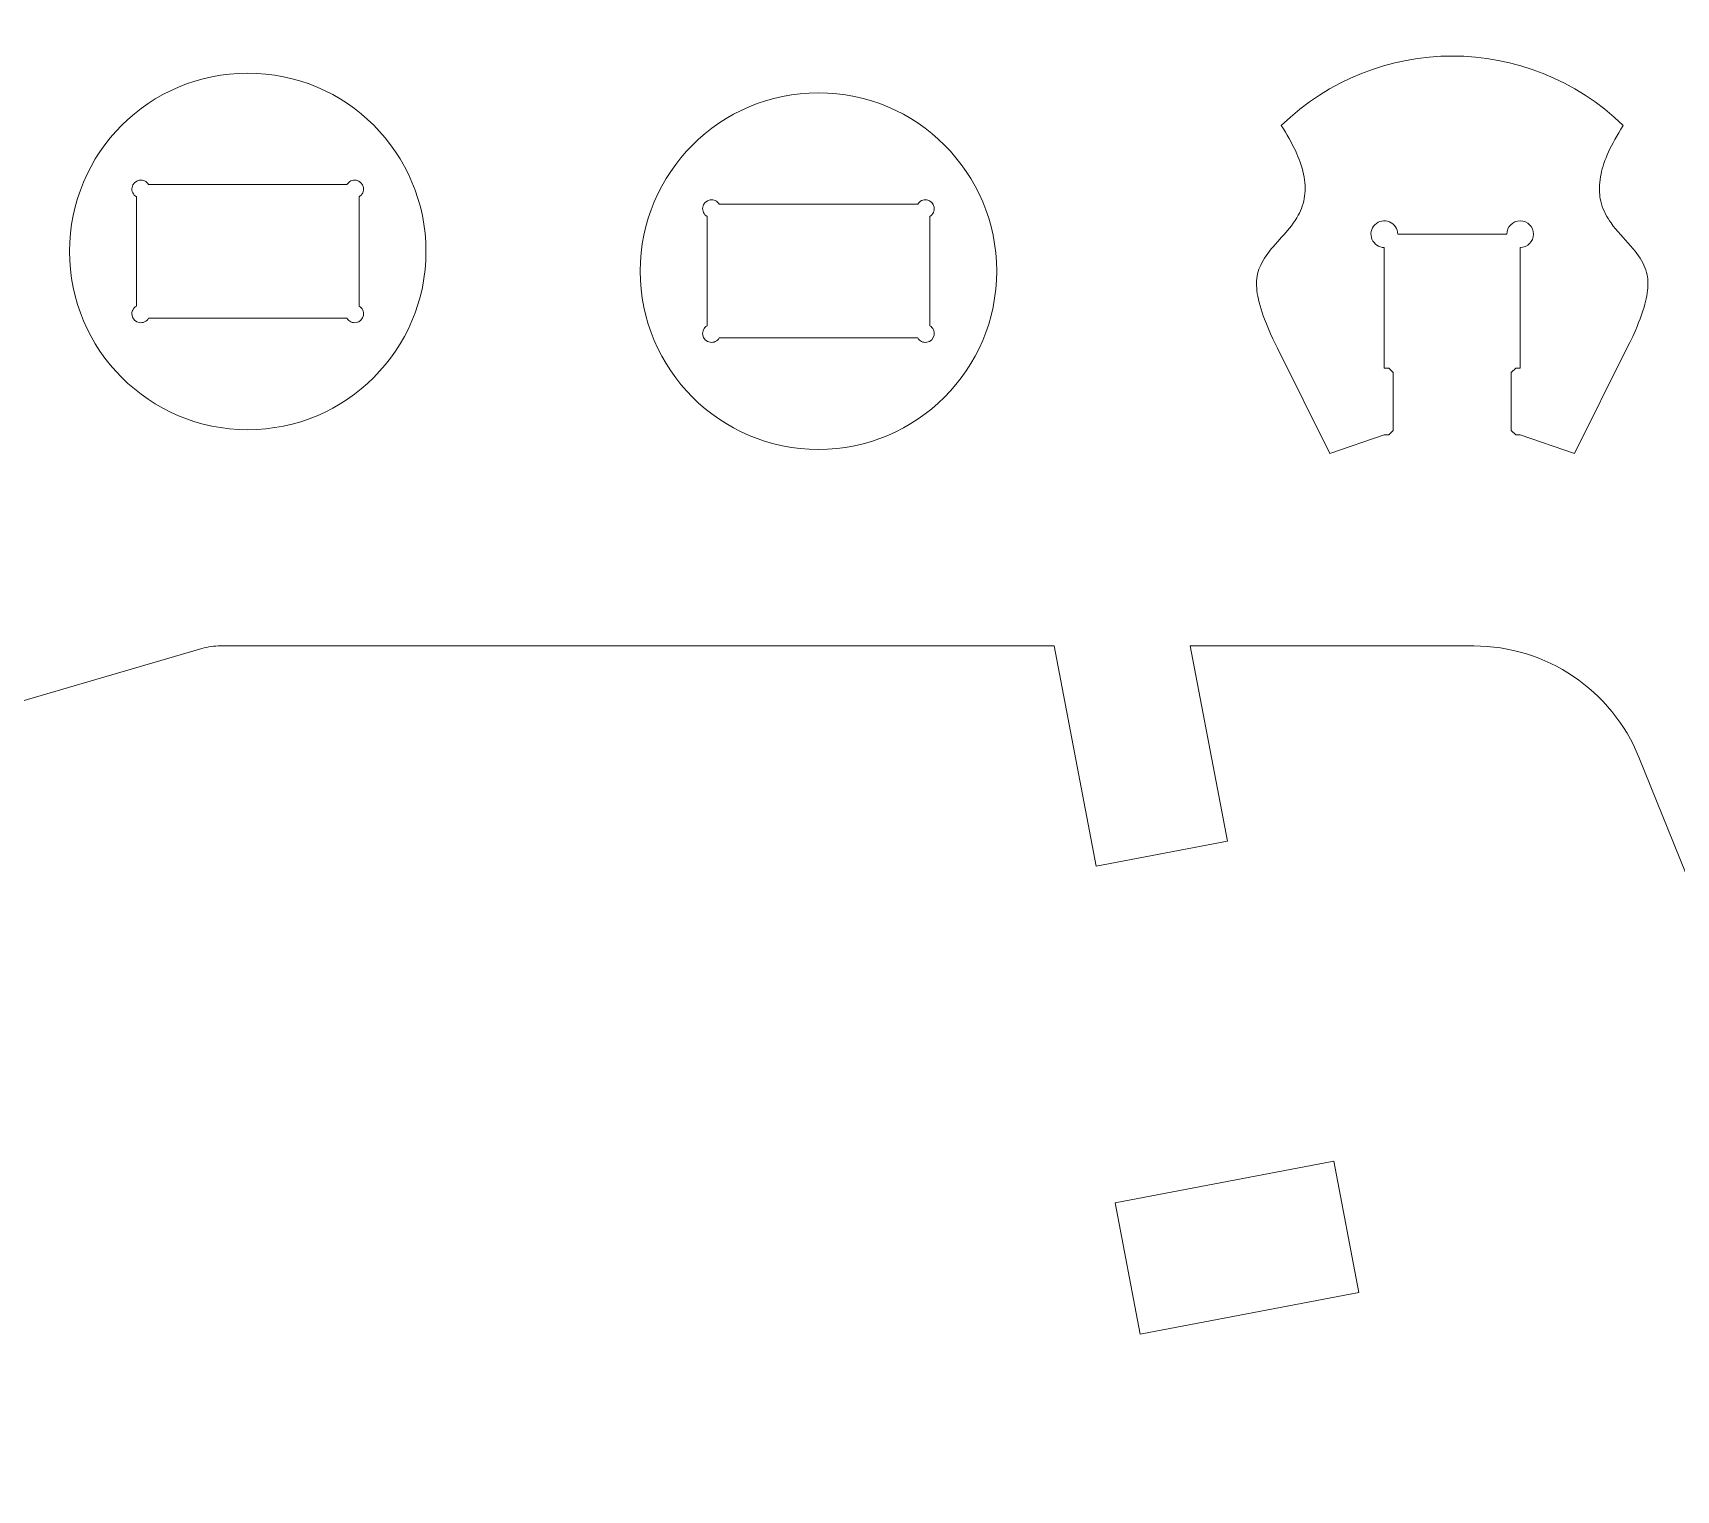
# Model space of a CAD drawing. Header units: millimetres. Extents: x -583 to 544, y -1993 to 850.
# Drawn here: x -346.9 to -273.2, y -2.7 to 62.7 of the extents above; entities that cross this region are included whole.
import ezdxf

# ---------------------------------------------------------------- set-up
doc = ezdxf.new("R2010")
doc.units = ezdxf.units.MM
doc.header["$MEASUREMENT"] = 0
doc.layers.add('layer 1', color=7, linetype='Continuous')

msp = doc.modelspace()

# ---------------------------------------------------------------- linework, layer by layer
at = {"layer": 'layer 1', "lineweight": 15}
for points in [[(-275.5547, 58.5518), (-279.8258, 62.7118), (-286.6336, 62.7118), (-290.9047, 58.5518)], [(-342.3, 55.3604), (-342.3, 55.3604), (-342.3, 50.4532), (-342.3, 50.4532)], [(-332.8464, 55.9068), (-332.8464, 55.9068), (-341.7536, 55.9068), (-341.7536, 55.9068)], [(-332.3, 50.4532), (-332.3, 50.4532), (-332.3, 55.3604), (-332.3, 55.3604)], [(-307.2261, 55.0235), (-307.2261, 55.0235), (-316.1333, 55.0235), (-316.1333, 55.0235)], [(-316.6797, 54.4771), (-316.6797, 54.4771), (-316.6797, 49.5699), (-316.6797, 49.5699)], [(-306.6797, 49.5699), (-306.6797, 49.5699), (-306.6797, 54.4771), (-306.6797, 54.4771)], [(-280.7797, 53.6818), (-280.7797, 53.6818), (-285.6797, 53.6818), (-285.6797, 53.6818)], [(-286.2797, 53.0818), (-286.2797, 53.0818), (-286.2797, 47.6718), (-286.2797, 47.6718)], [(-280.1797, 47.6718), (-280.1797, 47.6718), (-280.1797, 53.0818), (-280.1797, 53.0818)], [(-341.7536, 49.9068), (-341.7536, 49.9068), (-332.8464, 49.9068), (-332.8464, 49.9068)], [(-316.1333, 49.0235), (-316.1333, 49.0235), (-307.2261, 49.0235), (-307.2261, 49.0235)], [(-288.7248, 43.8382), (-288.7248, 43.8382), (-291.0734, 48.5604), (-291.0734, 48.5604)], [(-275.386, 48.5604), (-275.386, 48.5604), (-277.7346, 43.8382), (-277.7346, 43.8382)], [(-286.0792, 47.6718), (-286.0792, 47.6718), (-286.2797, 47.6718), (-286.2797, 47.6718)], [(-285.8792, 47.4718), (-285.8792, 47.4718), (-286.0792, 47.6718), (-286.0792, 47.6718)], [(-285.8792, 44.8718), (-285.8792, 44.8718), (-285.8792, 47.4718), (-285.8792, 47.4718)], [(-280.3802, 47.6718), (-280.3802, 47.6718), (-280.5802, 47.4718), (-280.5802, 47.4718)], [(-280.5802, 47.4718), (-280.5802, 47.4718), (-280.5802, 44.8718), (-280.5802, 44.8718)], [(-280.1797, 47.6718), (-280.1797, 47.6718), (-280.3802, 47.6718), (-280.3802, 47.6718)], [(-286.2797, 44.6718), (-286.2797, 44.6718), (-288.7248, 43.8382), (-288.7248, 43.8382)], [(-286.2797, 44.6718), (-286.2797, 44.6718), (-286.0792, 44.6718), (-286.0792, 44.6718)], [(-286.0792, 44.6718), (-286.0792, 44.6718), (-285.8792, 44.8718), (-285.8792, 44.8718)], [(-280.5802, 44.8718), (-280.5802, 44.8718), (-280.3802, 44.6718), (-280.3802, 44.6718)], [(-280.3802, 44.6718), (-280.3802, 44.6718), (-280.1797, 44.6718), (-280.1797, 44.6718)], [(-277.7346, 43.8382), (-277.7346, 43.8382), (-280.1797, 44.6718), (-280.1797, 44.6718)], [(-339.3651, 35.086), (-339.3651, 35.086), (-468.5407, -2.673), (-468.5407, -2.673)], [(-338.5234, 35.2065), (-338.8083, 35.2065), (-339.0917, 35.1659), (-339.3651, 35.086)], [(-301.1013, 35.2065), (-301.1013, 35.2065), (-338.5234, 35.2065), (-338.5234, 35.2065)], [(-301.1013, 35.2065), (-301.1013, 35.2065), (-299.2148, 25.3246), (-299.2148, 25.3246)], [(-293.3212, 26.4498), (-293.3212, 26.4498), (-294.9929, 35.2065), (-294.9929, 35.2065)], [(-282.2634, 35.2065), (-282.2634, 35.2065), (-294.9929, 35.2065), (-294.9929, 35.2065)], [(-274.8473, 30.2067), (-276.0698, 33.2286), (-279.0036, 35.2065), (-282.2634, 35.2065)], [(-274.8473, 30.2067), (-274.8473, 30.2067), (-263.5002, 2.1582), (-263.5002, 2.1582)], [(-299.2148, 25.3246), (-299.2148, 25.3246), (-293.3212, 26.4498), (-293.3212, 26.4498)], [(-288.5438, 12.0909), (-288.5438, 12.0909), (-298.3665, 10.2157), (-298.3665, 10.2157)], [(-287.4187, 6.1973), (-287.4187, 6.1973), (-288.5438, 12.0909), (-288.5438, 12.0909)], [(-298.3665, 10.2157), (-298.3665, 10.2157), (-297.2413, 4.3221), (-297.2413, 4.3221)], [(-297.2413, 4.3221), (-297.2413, 4.3221), (-287.4187, 6.1973), (-287.4187, 6.1973)]]:
    msp.add_open_spline(points, degree=3, dxfattribs=at)
for points, knots in [([(-329.3, 52.9068), (-329.3, 57.3251), (-332.8817, 60.9068), (-337.3, 60.9068), (-337.3, 60.9068), (-341.7183, 60.9068), (-345.3, 57.3251), (-345.3, 52.9068), (-345.3, 52.9068), (-345.3, 48.4885), (-341.7183, 44.9068), (-337.3, 44.9068), (-337.3, 44.9068), (-332.8818, 44.9068), (-329.3, 48.4885), (-329.3, 52.9068)], [0, 0, 0, 0, 0.2, 0.2, 0.2, 0.2, 0.4, 0.4, 0.4, 0.4, 0.6, 0.6, 0.6, 0.6, 1, 1, 1, 1]), ([(-303.6797, 52.0235), (-303.6797, 56.4418), (-307.2614, 60.0235), (-311.6797, 60.0235), (-311.6797, 60.0235), (-316.098, 60.0235), (-319.6797, 56.4418), (-319.6797, 52.0235), (-319.6797, 52.0235), (-319.6797, 47.6052), (-316.098, 44.0235), (-311.6797, 44.0235), (-311.6797, 44.0235), (-307.2615, 44.0235), (-303.6797, 47.6052), (-303.6797, 52.0235)], [0, 0, 0, 0, 0.2, 0.2, 0.2, 0.2, 0.4, 0.4, 0.4, 0.4, 0.6, 0.6, 0.6, 0.6, 1, 1, 1, 1]), ([(-291.0734, 48.5604), (-291.0734, 48.5604), (-291.1778, 48.7728), (-291.1778, 48.7728), (-291.1778, 48.7728), (-291.1778, 48.7728), (-291.2811, 48.9891), (-291.2811, 48.9891), (-291.2811, 48.9891), (-291.2811, 48.9891), (-291.3821, 49.2083), (-291.3821, 49.2083), (-291.3821, 49.2083), (-291.3821, 49.2083), (-291.4797, 49.4295), (-291.4797, 49.4295), (-291.4797, 49.4295), (-291.4797, 49.4295), (-291.5727, 49.6517), (-291.5727, 49.6517), (-291.5727, 49.6517), (-291.5727, 49.6517), (-291.6601, 49.8739), (-291.6601, 49.8739), (-291.6601, 49.8739), (-291.6601, 49.8739), (-291.7151, 50.0232), (-291.7151, 50.0232), (-291.7151, 50.0232), (-291.7151, 50.0232), (-291.7666, 50.1717), (-291.7666, 50.1717), (-291.7666, 50.1717), (-291.7666, 50.1717), (-291.8143, 50.3193), (-291.8143, 50.3193), (-291.8143, 50.3193), (-291.8143, 50.3193), (-291.8579, 50.4656), (-291.8579, 50.4656), (-291.8579, 50.4656), (-291.8579, 50.4656), (-291.8969, 50.6104), (-291.8969, 50.6104), (-291.8969, 50.6104), (-291.8969, 50.6104), (-291.9311, 50.7533), (-291.9311, 50.7533), (-291.9311, 50.7533), (-291.9311, 50.7533), (-291.96, 50.8941), (-291.96, 50.8941), (-291.96, 50.8941), (-291.96, 50.8941), (-291.9807, 51.0153), (-291.9807, 51.0153), (-291.9807, 51.0153), (-291.9807, 51.0153), (-291.997, 51.1344), (-291.997, 51.1344), (-291.997, 51.1344), (-291.997, 51.1344), (-292.0085, 51.2513), (-292.0085, 51.2513), (-292.0085, 51.2513), (-292.0085, 51.2513), (-292.015, 51.3658), (-292.015, 51.3658), (-292.015, 51.3658), (-292.015, 51.3658), (-292.0163, 51.4777), (-292.0163, 51.4777), (-292.0163, 51.4777), (-292.0163, 51.4777), (-292.0121, 51.5867), (-292.0121, 51.5867), (-292.0121, 51.5867), (-292.0121, 51.5867), (-292.0024, 51.6927), (-292.0024, 51.6927), (-292.0024, 51.6927), (-292.0024, 51.6927), (-291.9871, 51.7959), (-291.9871, 51.7959), (-291.9871, 51.7959), (-291.9871, 51.7959), (-291.9656, 51.9011), (-291.9656, 51.9011), (-291.9656, 51.9011), (-291.9656, 51.9011), (-291.9387, 52.0034), (-291.9387, 52.0034), (-291.9387, 52.0034), (-291.9387, 52.0034), (-291.9067, 52.1031), (-291.9067, 52.1031), (-291.9067, 52.1031), (-291.9067, 52.1031), (-291.8699, 52.2004), (-291.8699, 52.2004), (-291.8699, 52.2004), (-291.8699, 52.2004), (-291.8285, 52.2953), (-291.8285, 52.2953), (-291.8285, 52.2953), (-291.8285, 52.2953), (-291.783, 52.3881), (-291.783, 52.3881), (-291.783, 52.3881), (-291.783, 52.3881), (-291.7224, 52.4983), (-291.7224, 52.4983), (-291.7224, 52.4983), (-291.7224, 52.4983), (-291.6565, 52.6059), (-291.6565, 52.6059), (-291.6565, 52.6059), (-291.6565, 52.6059), (-291.586, 52.7112), (-291.586, 52.7112), (-291.586, 52.7112), (-291.586, 52.7112), (-291.5112, 52.8147), (-291.5112, 52.8147), (-291.5112, 52.8147), (-291.5112, 52.8147), (-291.4328, 52.9165), (-291.4328, 52.9165), (-291.4328, 52.9165), (-291.4328, 52.9165), (-291.3512, 53.017), (-291.3512, 53.017), (-291.3512, 53.017), (-291.3512, 53.017), (-291.2671, 53.1165), (-291.2671, 53.1165), (-291.2671, 53.1165), (-291.2671, 53.1165), (-291.1808, 53.2153), (-291.1808, 53.2153), (-291.1808, 53.2153), (-291.1808, 53.2153), (-291.0425, 53.37), (-291.0425, 53.37), (-291.0425, 53.37), (-291.0425, 53.37), (-290.9024, 53.5251), (-290.9024, 53.5251), (-290.9024, 53.5251), (-290.9024, 53.5251), (-290.7626, 53.6816), (-290.7626, 53.6816), (-290.7626, 53.6816), (-290.7626, 53.6816), (-290.6252, 53.8409), (-290.6252, 53.8409), (-290.6252, 53.8409), (-290.6252, 53.8409), (-290.536, 53.9493), (-290.536, 53.9493), (-290.536, 53.9493), (-290.536, 53.9493), (-290.4494, 54.0597), (-290.4494, 54.0597), (-290.4494, 54.0597), (-290.4494, 54.0597), (-290.3659, 54.1727), (-290.3659, 54.1727), (-290.3659, 54.1727), (-290.3659, 54.1727), (-290.2863, 54.2885), (-290.2863, 54.2885), (-290.2863, 54.2885), (-290.2863, 54.2885), (-290.2111, 54.4075), (-290.2111, 54.4075), (-290.2111, 54.4075), (-290.2111, 54.4075), (-290.141, 54.5301), (-290.141, 54.5301), (-290.141, 54.5301), (-290.141, 54.5301), (-290.0898, 54.6291), (-290.0898, 54.6291), (-290.0898, 54.6291), (-290.0898, 54.6291), (-290.0424, 54.7308), (-290.0424, 54.7308), (-290.0424, 54.7308), (-290.0424, 54.7308), (-289.9991, 54.8352), (-289.9991, 54.8352), (-289.9991, 54.8352), (-289.9991, 54.8352), (-289.9602, 54.9426), (-289.9602, 54.9426), (-289.9602, 54.9426), (-289.9602, 54.9426), (-289.9259, 55.0531), (-289.9259, 55.0531), (-289.9259, 55.0531), (-289.9259, 55.0531), (-289.8966, 55.1668), (-289.8966, 55.1668), (-289.8966, 55.1668), (-289.8966, 55.1668), (-289.8742, 55.2753), (-289.8742, 55.2753), (-289.8742, 55.2753), (-289.8742, 55.2753), (-289.8565, 55.3868), (-289.8565, 55.3868), (-289.8565, 55.3868), (-289.8565, 55.3868), (-289.8438, 55.5016), (-289.8438, 55.5016), (-289.8438, 55.5016), (-289.8438, 55.5016), (-289.8363, 55.6198), (-289.8363, 55.6198), (-289.8363, 55.6198), (-289.8363, 55.6198), (-289.8343, 55.7415), (-289.8343, 55.7415), (-289.8343, 55.7415), (-289.8343, 55.7415), (-289.838, 55.8669), (-289.838, 55.8669), (-289.838, 55.8669), (-289.838, 55.8669), (-289.8476, 55.9961), (-289.8476, 55.9961), (-289.8476, 55.9961), (-289.8476, 55.9961), (-289.8617, 56.118), (-289.8617, 56.118), (-289.8617, 56.118), (-289.8617, 56.118), (-289.8813, 56.2433), (-289.8813, 56.2433), (-289.8813, 56.2433), (-289.8813, 56.2433), (-289.9064, 56.3721), (-289.9064, 56.3721), (-289.9064, 56.3721), (-289.9064, 56.3721), (-289.9372, 56.5046), (-289.9372, 56.5046), (-289.9372, 56.5046), (-289.9372, 56.5046), (-289.9739, 56.6408), (-289.9739, 56.6408), (-289.9739, 56.6408), (-289.9739, 56.6408), (-290.0167, 56.7809), (-290.0167, 56.7809), (-290.0167, 56.7809), (-290.0167, 56.7809), (-290.0583, 56.9041), (-290.0583, 56.9041), (-290.0583, 56.9041), (-290.0583, 56.9041), (-290.1047, 57.0303), (-290.1047, 57.0303), (-290.1047, 57.0303), (-290.1047, 57.0303), (-290.1558, 57.1595), (-290.1558, 57.1595), (-290.1558, 57.1595), (-290.1558, 57.1595), (-290.212, 57.2919), (-290.212, 57.2919), (-290.212, 57.2919), (-290.212, 57.2919), (-290.2732, 57.4274), (-290.2732, 57.4274), (-290.2732, 57.4274), (-290.2732, 57.4274), (-290.3395, 57.5661), (-290.3395, 57.5661), (-290.3395, 57.5661), (-290.3395, 57.5661), (-290.4112, 57.7082), (-290.4112, 57.7082), (-290.4112, 57.7082), (-290.4112, 57.7082), (-290.4816, 57.8414), (-290.4816, 57.8414), (-290.4816, 57.8414), (-290.4816, 57.8414), (-290.5566, 57.9775), (-290.5566, 57.9775), (-290.5566, 57.9775), (-290.5566, 57.9775), (-290.6363, 58.1165), (-290.6363, 58.1165), (-290.6363, 58.1165), (-290.6363, 58.1165), (-290.7209, 58.2586), (-290.7209, 58.2586), (-290.7209, 58.2586), (-290.7209, 58.2586), (-290.8103, 58.4036), (-290.8103, 58.4036), (-290.8103, 58.4036), (-290.8103, 58.4036), (-290.9047, 58.5518), (-290.9047, 58.5518)], [0, 0, 0, 0, 0.0128205, 0.0128205, 0.0128205, 0.0128205, 0.025641, 0.025641, 0.025641, 0.025641, 0.0384615, 0.0384615, 0.0384615, 0.0384615, 0.0512821, 0.0512821, 0.0512821, 0.0512821, 0.0641026, 0.0641026, 0.0641026, 0.0641026, 0.0769231, 0.0769231, 0.0769231, 0.0769231, 0.0897436, 0.0897436, 0.0897436, 0.0897436, 0.1025641, 0.1025641, 0.1025641, 0.1025641, 0.1153846, 0.1153846, 0.1153846, 0.1153846, 0.1282051, 0.1282051, 0.1282051, 0.1282051, 0.1410256, 0.1410256, 0.1410256, 0.1410256, 0.1538462, 0.1538462, 0.1538462, 0.1538462, 0.1666667, 0.1666667, 0.1666667, 0.1666667, 0.1794872, 0.1794872, 0.1794872, 0.1794872, 0.1923077, 0.1923077, 0.1923077, 0.1923077, 0.2051282, 0.2051282, 0.2051282, 0.2051282, 0.2179487, 0.2179487, 0.2179487, 0.2179487, 0.2307692, 0.2307692, 0.2307692, 0.2307692, 0.2435897, 0.2435897, 0.2435897, 0.2435897, 0.2564103, 0.2564103, 0.2564103, 0.2564103, 0.2692308, 0.2692308, 0.2692308, 0.2692308, 0.2820513, 0.2820513, 0.2820513, 0.2820513, 0.2948718, 0.2948718, 0.2948718, 0.2948718, 0.3076923, 0.3076923, 0.3076923, 0.3076923, 0.3205128, 0.3205128, 0.3205128, 0.3205128, 0.3333333, 0.3333333, 0.3333333, 0.3333333, 0.3461538, 0.3461538, 0.3461538, 0.3461538, 0.3589744, 0.3589744, 0.3589744, 0.3589744, 0.3717949, 0.3717949, 0.3717949, 0.3717949, 0.3846154, 0.3846154, 0.3846154, 0.3846154, 0.3974359, 0.3974359, 0.3974359, 0.3974359, 0.4102564, 0.4102564, 0.4102564, 0.4102564, 0.4230769, 0.4230769, 0.4230769, 0.4230769, 0.4358974, 0.4358974, 0.4358974, 0.4358974, 0.4487179, 0.4487179, 0.4487179, 0.4487179, 0.4615385, 0.4615385, 0.4615385, 0.4615385, 0.474359, 0.474359, 0.474359, 0.474359, 0.4871795, 0.4871795, 0.4871795, 0.4871795, 0.5, 0.5, 0.5, 0.5, 0.5128205, 0.5128205, 0.5128205, 0.5128205, 0.525641, 0.525641, 0.525641, 0.525641, 0.5384615, 0.5384615, 0.5384615, 0.5384615, 0.5512821, 0.5512821, 0.5512821, 0.5512821, 0.5641026, 0.5641026, 0.5641026, 0.5641026, 0.5769231, 0.5769231, 0.5769231, 0.5769231, 0.5897436, 0.5897436, 0.5897436, 0.5897436, 0.6025641, 0.6025641, 0.6025641, 0.6025641, 0.6153846, 0.6153846, 0.6153846, 0.6153846, 0.6282051, 0.6282051, 0.6282051, 0.6282051, 0.6410256, 0.6410256, 0.6410256, 0.6410256, 0.6538462, 0.6538462, 0.6538462, 0.6538462, 0.6666667, 0.6666667, 0.6666667, 0.6666667, 0.6794872, 0.6794872, 0.6794872, 0.6794872, 0.6923077, 0.6923077, 0.6923077, 0.6923077, 0.7051282, 0.7051282, 0.7051282, 0.7051282, 0.7179487, 0.7179487, 0.7179487, 0.7179487, 0.7307692, 0.7307692, 0.7307692, 0.7307692, 0.7435897, 0.7435897, 0.7435897, 0.7435897, 0.7564103, 0.7564103, 0.7564103, 0.7564103, 0.7692308, 0.7692308, 0.7692308, 0.7692308, 0.7820513, 0.7820513, 0.7820513, 0.7820513, 0.7948718, 0.7948718, 0.7948718, 0.7948718, 0.8076923, 0.8076923, 0.8076923, 0.8076923, 0.8205128, 0.8205128, 0.8205128, 0.8205128, 0.8333333, 0.8333333, 0.8333333, 0.8333333, 0.8461538, 0.8461538, 0.8461538, 0.8461538, 0.8589744, 0.8589744, 0.8589744, 0.8589744, 0.8717949, 0.8717949, 0.8717949, 0.8717949, 0.8846154, 0.8846154, 0.8846154, 0.8846154, 0.8974359, 0.8974359, 0.8974359, 0.8974359, 0.9102564, 0.9102564, 0.9102564, 0.9102564, 0.9230769, 0.9230769, 0.9230769, 0.9230769, 0.9358974, 0.9358974, 0.9358974, 0.9358974, 0.9487179, 0.9487179, 0.9487179, 0.9487179, 0.9615385, 0.9615385, 0.9615385, 0.9615385, 0.974359, 0.974359, 0.974359, 0.974359, 1, 1, 1, 1]), ([(-275.5547, 58.5518), (-275.5547, 58.5518), (-275.6572, 58.3907), (-275.6572, 58.3907), (-275.6572, 58.3907), (-275.6572, 58.3907), (-275.7538, 58.2332), (-275.7538, 58.2332), (-275.7538, 58.2332), (-275.7538, 58.2332), (-275.8447, 58.0793), (-275.8447, 58.0793), (-275.8447, 58.0793), (-275.8447, 58.0793), (-275.9299, 57.929), (-275.9299, 57.929), (-275.9299, 57.929), (-275.9299, 57.929), (-276.0096, 57.7821), (-276.0096, 57.7821), (-276.0096, 57.7821), (-276.0096, 57.7821), (-276.0825, 57.6412), (-276.0825, 57.6412), (-276.0825, 57.6412), (-276.0825, 57.6412), (-276.1503, 57.5034), (-276.1503, 57.5034), (-276.1503, 57.5034), (-276.1503, 57.5034), (-276.2131, 57.3688), (-276.2131, 57.3688), (-276.2131, 57.3688), (-276.2131, 57.3688), (-276.271, 57.2373), (-276.271, 57.2373), (-276.271, 57.2373), (-276.271, 57.2373), (-276.3251, 57.1063), (-276.3251, 57.1063), (-276.3251, 57.1063), (-276.3251, 57.1063), (-276.3743, 56.9783), (-276.3743, 56.9783), (-276.3743, 56.9783), (-276.3743, 56.9783), (-276.4187, 56.8534), (-276.4187, 56.8534), (-276.4187, 56.8534), (-276.4187, 56.8534), (-276.4585, 56.7313), (-276.4585, 56.7313), (-276.4585, 56.7313), (-276.4585, 56.7313), (-276.4936, 56.6122), (-276.4936, 56.6122), (-276.4936, 56.6122), (-276.4936, 56.6122), (-276.5244, 56.4959), (-276.5244, 56.4959), (-276.5244, 56.4959), (-276.5244, 56.4959), (-276.5508, 56.3823), (-276.5508, 56.3823), (-276.5508, 56.3823), (-276.5508, 56.3823), (-276.5764, 56.2532), (-276.5764, 56.2532), (-276.5764, 56.2532), (-276.5764, 56.2532), (-276.5963, 56.1276), (-276.5963, 56.1276), (-276.5963, 56.1276), (-276.5963, 56.1276), (-276.6109, 56.0054), (-276.6109, 56.0054), (-276.6109, 56.0054), (-276.6109, 56.0054), (-276.6203, 55.8866), (-276.6203, 55.8866), (-276.6203, 55.8866), (-276.6203, 55.8866), (-276.6247, 55.771), (-276.6247, 55.771), (-276.6247, 55.771), (-276.6247, 55.771), (-276.6243, 55.6585), (-276.6243, 55.6585), (-276.6243, 55.6585), (-276.6243, 55.6585), (-276.6197, 55.5552), (-276.6197, 55.5552), (-276.6197, 55.5552), (-276.6197, 55.5552), (-276.611, 55.4545), (-276.611, 55.4545), (-276.611, 55.4545), (-276.611, 55.4545), (-276.5986, 55.3562), (-276.5986, 55.3562), (-276.5986, 55.3562), (-276.5986, 55.3562), (-276.5824, 55.2604), (-276.5824, 55.2604), (-276.5824, 55.2604), (-276.5824, 55.2604), (-276.5628, 55.1668), (-276.5628, 55.1668), (-276.5628, 55.1668), (-276.5628, 55.1668), (-276.5307, 55.0431), (-276.5307, 55.0431), (-276.5307, 55.0431), (-276.5307, 55.0431), (-276.4927, 54.9233), (-276.4927, 54.9233), (-276.4927, 54.9233), (-276.4927, 54.9233), (-276.4492, 54.8072), (-276.4492, 54.8072), (-276.4492, 54.8072), (-276.4492, 54.8072), (-276.4007, 54.6945), (-276.4007, 54.6945), (-276.4007, 54.6945), (-276.4007, 54.6945), (-276.3474, 54.585), (-276.3474, 54.585), (-276.3474, 54.585), (-276.3474, 54.585), (-276.2909, 54.4803), (-276.2909, 54.4803), (-276.2909, 54.4803), (-276.2909, 54.4803), (-276.2305, 54.3784), (-276.2305, 54.3784), (-276.2305, 54.3784), (-276.2305, 54.3784), (-276.1667, 54.2789), (-276.1667, 54.2789), (-276.1667, 54.2789), (-276.1667, 54.2789), (-276.0998, 54.1816), (-276.0998, 54.1816), (-276.0998, 54.1816), (-276.0998, 54.1816), (-275.9996, 54.0461), (-275.9996, 54.0461), (-275.9996, 54.0461), (-275.9996, 54.0461), (-275.8949, 53.9142), (-275.8949, 53.9142), (-275.8949, 53.9142), (-275.8949, 53.9142), (-275.7868, 53.7851), (-275.7868, 53.7851), (-275.7868, 53.7851), (-275.7868, 53.7851), (-275.6762, 53.6583), (-275.6762, 53.6583), (-275.6762, 53.6583), (-275.6762, 53.6583), (-275.5643, 53.5331), (-275.5643, 53.5331), (-275.5643, 53.5331), (-275.5643, 53.5331), (-275.4522, 53.409), (-275.4522, 53.409), (-275.4522, 53.409), (-275.4522, 53.409), (-275.3408, 53.2853), (-275.3408, 53.2853), (-275.3408, 53.2853), (-275.3408, 53.2853), (-275.2312, 53.1613), (-275.2312, 53.1613), (-275.2312, 53.1613), (-275.2312, 53.1613), (-275.1245, 53.0365), (-275.1245, 53.0365), (-275.1245, 53.0365), (-275.1245, 53.0365), (-275.0217, 52.9103), (-275.0217, 52.9103), (-275.0217, 52.9103), (-275.0217, 52.9103), (-274.9445, 52.8096), (-274.9445, 52.8096), (-274.9445, 52.8096), (-274.9445, 52.8096), (-274.8708, 52.7074), (-274.8708, 52.7074), (-274.8708, 52.7074), (-274.8708, 52.7074), (-274.8012, 52.6033), (-274.8012, 52.6033), (-274.8012, 52.6033), (-274.8012, 52.6033), (-274.7363, 52.4969), (-274.7363, 52.4969), (-274.7363, 52.4969), (-274.7363, 52.4969), (-274.6764, 52.3881), (-274.6764, 52.3881), (-274.6764, 52.3881), (-274.6764, 52.3881), (-274.627, 52.287), (-274.627, 52.287), (-274.627, 52.287), (-274.627, 52.287), (-274.5827, 52.1833), (-274.5827, 52.1833), (-274.5827, 52.1833), (-274.5827, 52.1833), (-274.5437, 52.0769), (-274.5437, 52.0769), (-274.5437, 52.0769), (-274.5437, 52.0769), (-274.5106, 51.9675), (-274.5106, 51.9675), (-274.5106, 51.9675), (-274.5106, 51.9675), (-274.4836, 51.8549), (-274.4836, 51.8549), (-274.4836, 51.8549), (-274.4836, 51.8549), (-274.4669, 51.764), (-274.4669, 51.764), (-274.4669, 51.764), (-274.4669, 51.764), (-274.4546, 51.6709), (-274.4546, 51.6709), (-274.4546, 51.6709), (-274.4546, 51.6709), (-274.4466, 51.5755), (-274.4466, 51.5755), (-274.4466, 51.5755), (-274.4466, 51.5755), (-274.4431, 51.4776), (-274.4431, 51.4776), (-274.4431, 51.4776), (-274.4431, 51.4776), (-274.444, 51.3776), (-274.444, 51.3776), (-274.444, 51.3776), (-274.444, 51.3776), (-274.45, 51.2633), (-274.45, 51.2633), (-274.45, 51.2633), (-274.45, 51.2633), (-274.461, 51.1467), (-274.461, 51.1467), (-274.461, 51.1467), (-274.461, 51.1467), (-274.4768, 51.0277), (-274.4768, 51.0277), (-274.4768, 51.0277), (-274.4768, 51.0277), (-274.4971, 50.9067), (-274.4971, 50.9067), (-274.4971, 50.9067), (-274.4971, 50.9067), (-274.5216, 50.7839), (-274.5216, 50.7839), (-274.5216, 50.7839), (-274.5216, 50.7839), (-274.5503, 50.6593), (-274.5503, 50.6593), (-274.5503, 50.6593), (-274.5503, 50.6593), (-274.5827, 50.5333), (-274.5827, 50.5333), (-274.5827, 50.5333), (-274.5827, 50.5333), (-274.6188, 50.4059), (-274.6188, 50.4059), (-274.6188, 50.4059), (-274.6188, 50.4059), (-274.6721, 50.2345), (-274.6721, 50.2345), (-274.6721, 50.2345), (-274.6721, 50.2345), (-274.7307, 50.0615), (-274.7307, 50.0615), (-274.7307, 50.0615), (-274.7307, 50.0615), (-274.7942, 49.8875), (-274.7942, 49.8875), (-274.7942, 49.8875), (-274.7942, 49.8875), (-274.862, 49.7129), (-274.862, 49.7129), (-274.862, 49.7129), (-274.862, 49.7129), (-274.9335, 49.5382), (-274.9335, 49.5382), (-274.9335, 49.5382), (-274.9335, 49.5382), (-275.0082, 49.3639), (-275.0082, 49.3639), (-275.0082, 49.3639), (-275.0082, 49.3639), (-275.1305, 49.0917), (-275.1305, 49.0917), (-275.1305, 49.0917), (-275.1305, 49.0917), (-275.2572, 48.8233), (-275.2572, 48.8233), (-275.2572, 48.8233), (-275.2572, 48.8233), (-275.386, 48.5604), (-275.386, 48.5604)], [0, 0, 0, 0, 0.0126582, 0.0126582, 0.0126582, 0.0126582, 0.0253165, 0.0253165, 0.0253165, 0.0253165, 0.0379747, 0.0379747, 0.0379747, 0.0379747, 0.0506329, 0.0506329, 0.0506329, 0.0506329, 0.0632911, 0.0632911, 0.0632911, 0.0632911, 0.0759494, 0.0759494, 0.0759494, 0.0759494, 0.0886076, 0.0886076, 0.0886076, 0.0886076, 0.1012658, 0.1012658, 0.1012658, 0.1012658, 0.1139241, 0.1139241, 0.1139241, 0.1139241, 0.1265823, 0.1265823, 0.1265823, 0.1265823, 0.1392405, 0.1392405, 0.1392405, 0.1392405, 0.1518987, 0.1518987, 0.1518987, 0.1518987, 0.164557, 0.164557, 0.164557, 0.164557, 0.1772152, 0.1772152, 0.1772152, 0.1772152, 0.1898734, 0.1898734, 0.1898734, 0.1898734, 0.2025316, 0.2025316, 0.2025316, 0.2025316, 0.2151899, 0.2151899, 0.2151899, 0.2151899, 0.2278481, 0.2278481, 0.2278481, 0.2278481, 0.2405063, 0.2405063, 0.2405063, 0.2405063, 0.2531646, 0.2531646, 0.2531646, 0.2531646, 0.2658228, 0.2658228, 0.2658228, 0.2658228, 0.278481, 0.278481, 0.278481, 0.278481, 0.2911392, 0.2911392, 0.2911392, 0.2911392, 0.3037975, 0.3037975, 0.3037975, 0.3037975, 0.3164557, 0.3164557, 0.3164557, 0.3164557, 0.3291139, 0.3291139, 0.3291139, 0.3291139, 0.3417722, 0.3417722, 0.3417722, 0.3417722, 0.3544304, 0.3544304, 0.3544304, 0.3544304, 0.3670886, 0.3670886, 0.3670886, 0.3670886, 0.3797468, 0.3797468, 0.3797468, 0.3797468, 0.3924051, 0.3924051, 0.3924051, 0.3924051, 0.4050633, 0.4050633, 0.4050633, 0.4050633, 0.4177215, 0.4177215, 0.4177215, 0.4177215, 0.4303797, 0.4303797, 0.4303797, 0.4303797, 0.443038, 0.443038, 0.443038, 0.443038, 0.4556962, 0.4556962, 0.4556962, 0.4556962, 0.4683544, 0.4683544, 0.4683544, 0.4683544, 0.4810127, 0.4810127, 0.4810127, 0.4810127, 0.4936709, 0.4936709, 0.4936709, 0.4936709, 0.5063291, 0.5063291, 0.5063291, 0.5063291, 0.5189873, 0.5189873, 0.5189873, 0.5189873, 0.5316456, 0.5316456, 0.5316456, 0.5316456, 0.5443038, 0.5443038, 0.5443038, 0.5443038, 0.556962, 0.556962, 0.556962, 0.556962, 0.5696203, 0.5696203, 0.5696203, 0.5696203, 0.5822785, 0.5822785, 0.5822785, 0.5822785, 0.5949367, 0.5949367, 0.5949367, 0.5949367, 0.6075949, 0.6075949, 0.6075949, 0.6075949, 0.6202532, 0.6202532, 0.6202532, 0.6202532, 0.6329114, 0.6329114, 0.6329114, 0.6329114, 0.6455696, 0.6455696, 0.6455696, 0.6455696, 0.6582278, 0.6582278, 0.6582278, 0.6582278, 0.6708861, 0.6708861, 0.6708861, 0.6708861, 0.6835443, 0.6835443, 0.6835443, 0.6835443, 0.6962025, 0.6962025, 0.6962025, 0.6962025, 0.7088608, 0.7088608, 0.7088608, 0.7088608, 0.721519, 0.721519, 0.721519, 0.721519, 0.7341772, 0.7341772, 0.7341772, 0.7341772, 0.7468354, 0.7468354, 0.7468354, 0.7468354, 0.7594937, 0.7594937, 0.7594937, 0.7594937, 0.7721519, 0.7721519, 0.7721519, 0.7721519, 0.7848101, 0.7848101, 0.7848101, 0.7848101, 0.7974684, 0.7974684, 0.7974684, 0.7974684, 0.8101266, 0.8101266, 0.8101266, 0.8101266, 0.8227848, 0.8227848, 0.8227848, 0.8227848, 0.835443, 0.835443, 0.835443, 0.835443, 0.8481013, 0.8481013, 0.8481013, 0.8481013, 0.8607595, 0.8607595, 0.8607595, 0.8607595, 0.8734177, 0.8734177, 0.8734177, 0.8734177, 0.8860759, 0.8860759, 0.8860759, 0.8860759, 0.8987342, 0.8987342, 0.8987342, 0.8987342, 0.9113924, 0.9113924, 0.9113924, 0.9113924, 0.9240506, 0.9240506, 0.9240506, 0.9240506, 0.9367089, 0.9367089, 0.9367089, 0.9367089, 0.9493671, 0.9493671, 0.9493671, 0.9493671, 0.9620253, 0.9620253, 0.9620253, 0.9620253, 0.9746835, 0.9746835, 0.9746835, 0.9746835, 1, 1, 1, 1]), ([(-341.7536, 55.9068), (-341.8377, 56.0524), (-342.0039, 56.1299), (-342.1695, 56.1007), (-342.1695, 56.1007), (-342.3351, 56.0715), (-342.4647, 55.9419), (-342.4939, 55.7763), (-342.4939, 55.7763), (-342.5231, 55.6107), (-342.4456, 55.4445), (-342.3, 55.3604)], [0, 0, 0, 0, 0.25, 0.25, 0.25, 0.25, 0.5, 0.5, 0.5, 0.5, 1, 1, 1, 1]), ([(-332.3, 55.3604), (-332.1544, 55.4445), (-332.0769, 55.6107), (-332.1061, 55.7763), (-332.1061, 55.7763), (-332.1353, 55.9419), (-332.2649, 56.0715), (-332.4305, 56.1007), (-332.4305, 56.1007), (-332.5961, 56.1299), (-332.7623, 56.0524), (-332.8464, 55.9068)], [0, 0, 0, 0, 0.25, 0.25, 0.25, 0.25, 0.5, 0.5, 0.5, 0.5, 1, 1, 1, 1]), ([(-316.1333, 55.0235), (-316.2174, 55.1691), (-316.3836, 55.2466), (-316.5492, 55.2174), (-316.5492, 55.2174), (-316.7148, 55.1882), (-316.8444, 55.0586), (-316.8736, 54.893), (-316.8736, 54.893), (-316.9028, 54.7274), (-316.8253, 54.5612), (-316.6797, 54.4771)], [0, 0, 0, 0, 0.25, 0.25, 0.25, 0.25, 0.5, 0.5, 0.5, 0.5, 1, 1, 1, 1]), ([(-306.6797, 54.4771), (-306.5341, 54.5612), (-306.4566, 54.7274), (-306.4858, 54.893), (-306.4858, 54.893), (-306.515, 55.0586), (-306.6446, 55.1882), (-306.8102, 55.2174), (-306.8102, 55.2174), (-306.9758, 55.2466), (-307.142, 55.1691), (-307.2261, 55.0235)], [0, 0, 0, 0, 0.25, 0.25, 0.25, 0.25, 0.5, 0.5, 0.5, 0.5, 1, 1, 1, 1]), ([(-285.6797, 53.6818), (-285.6797, 53.9245), (-285.8259, 54.1433), (-286.0501, 54.2361), (-286.0501, 54.2361), (-286.2743, 54.329), (-286.5324, 54.2777), (-286.704, 54.1061), (-286.704, 54.1061), (-286.8756, 53.9345), (-286.9269, 53.6764), (-286.834, 53.4522), (-286.834, 53.4522), (-286.7412, 53.228), (-286.5224, 53.0818), (-286.2797, 53.0818)], [0, 0, 0, 0, 0.2, 0.2, 0.2, 0.2, 0.4, 0.4, 0.4, 0.4, 0.6, 0.6, 0.6, 0.6, 1, 1, 1, 1]), ([(-280.1797, 53.0818), (-279.8483, 53.0818), (-279.5797, 53.3504), (-279.5797, 53.6818), (-279.5797, 53.6818), (-279.5797, 54.0132), (-279.8483, 54.2818), (-280.1797, 54.2818), (-280.1797, 54.2818), (-280.5111, 54.2818), (-280.7797, 54.0132), (-280.7797, 53.6818)], [0, 0, 0, 0, 0.25, 0.25, 0.25, 0.25, 0.5, 0.5, 0.5, 0.5, 1, 1, 1, 1]), ([(-342.3, 50.4532), (-342.4456, 50.3691), (-342.5231, 50.2029), (-342.4939, 50.0373), (-342.4939, 50.0373), (-342.4647, 49.8717), (-342.3351, 49.7421), (-342.1695, 49.7129), (-342.1695, 49.7129), (-342.0039, 49.6837), (-341.8377, 49.7612), (-341.7536, 49.9068)], [0, 0, 0, 0, 0.25, 0.25, 0.25, 0.25, 0.5, 0.5, 0.5, 0.5, 1, 1, 1, 1]), ([(-332.8464, 49.9068), (-332.7623, 49.7612), (-332.5961, 49.6837), (-332.4305, 49.7129), (-332.4305, 49.7129), (-332.2649, 49.7421), (-332.1353, 49.8717), (-332.1061, 50.0373), (-332.1061, 50.0373), (-332.0769, 50.2029), (-332.1544, 50.3691), (-332.3, 50.4532)], [0, 0, 0, 0, 0.25, 0.25, 0.25, 0.25, 0.5, 0.5, 0.5, 0.5, 1, 1, 1, 1]), ([(-316.6797, 49.5699), (-316.8253, 49.4858), (-316.9028, 49.3196), (-316.8736, 49.154), (-316.8736, 49.154), (-316.8444, 48.9884), (-316.7148, 48.8588), (-316.5492, 48.8296), (-316.5492, 48.8296), (-316.3836, 48.8004), (-316.2174, 48.8779), (-316.1333, 49.0235)], [0, 0, 0, 0, 0.25, 0.25, 0.25, 0.25, 0.5, 0.5, 0.5, 0.5, 1, 1, 1, 1]), ([(-307.2261, 49.0235), (-307.142, 48.8779), (-306.9758, 48.8004), (-306.8102, 48.8296), (-306.8102, 48.8296), (-306.6446, 48.8588), (-306.515, 48.9884), (-306.4858, 49.154), (-306.4858, 49.154), (-306.4566, 49.3196), (-306.5341, 49.4858), (-306.6797, 49.5699)], [0, 0, 0, 0, 0.25, 0.25, 0.25, 0.25, 0.5, 0.5, 0.5, 0.5, 1, 1, 1, 1])]:
    msp.add_open_spline(points, degree=3, knots=knots, dxfattribs=at)

doc.saveas('drawing.dxf')
